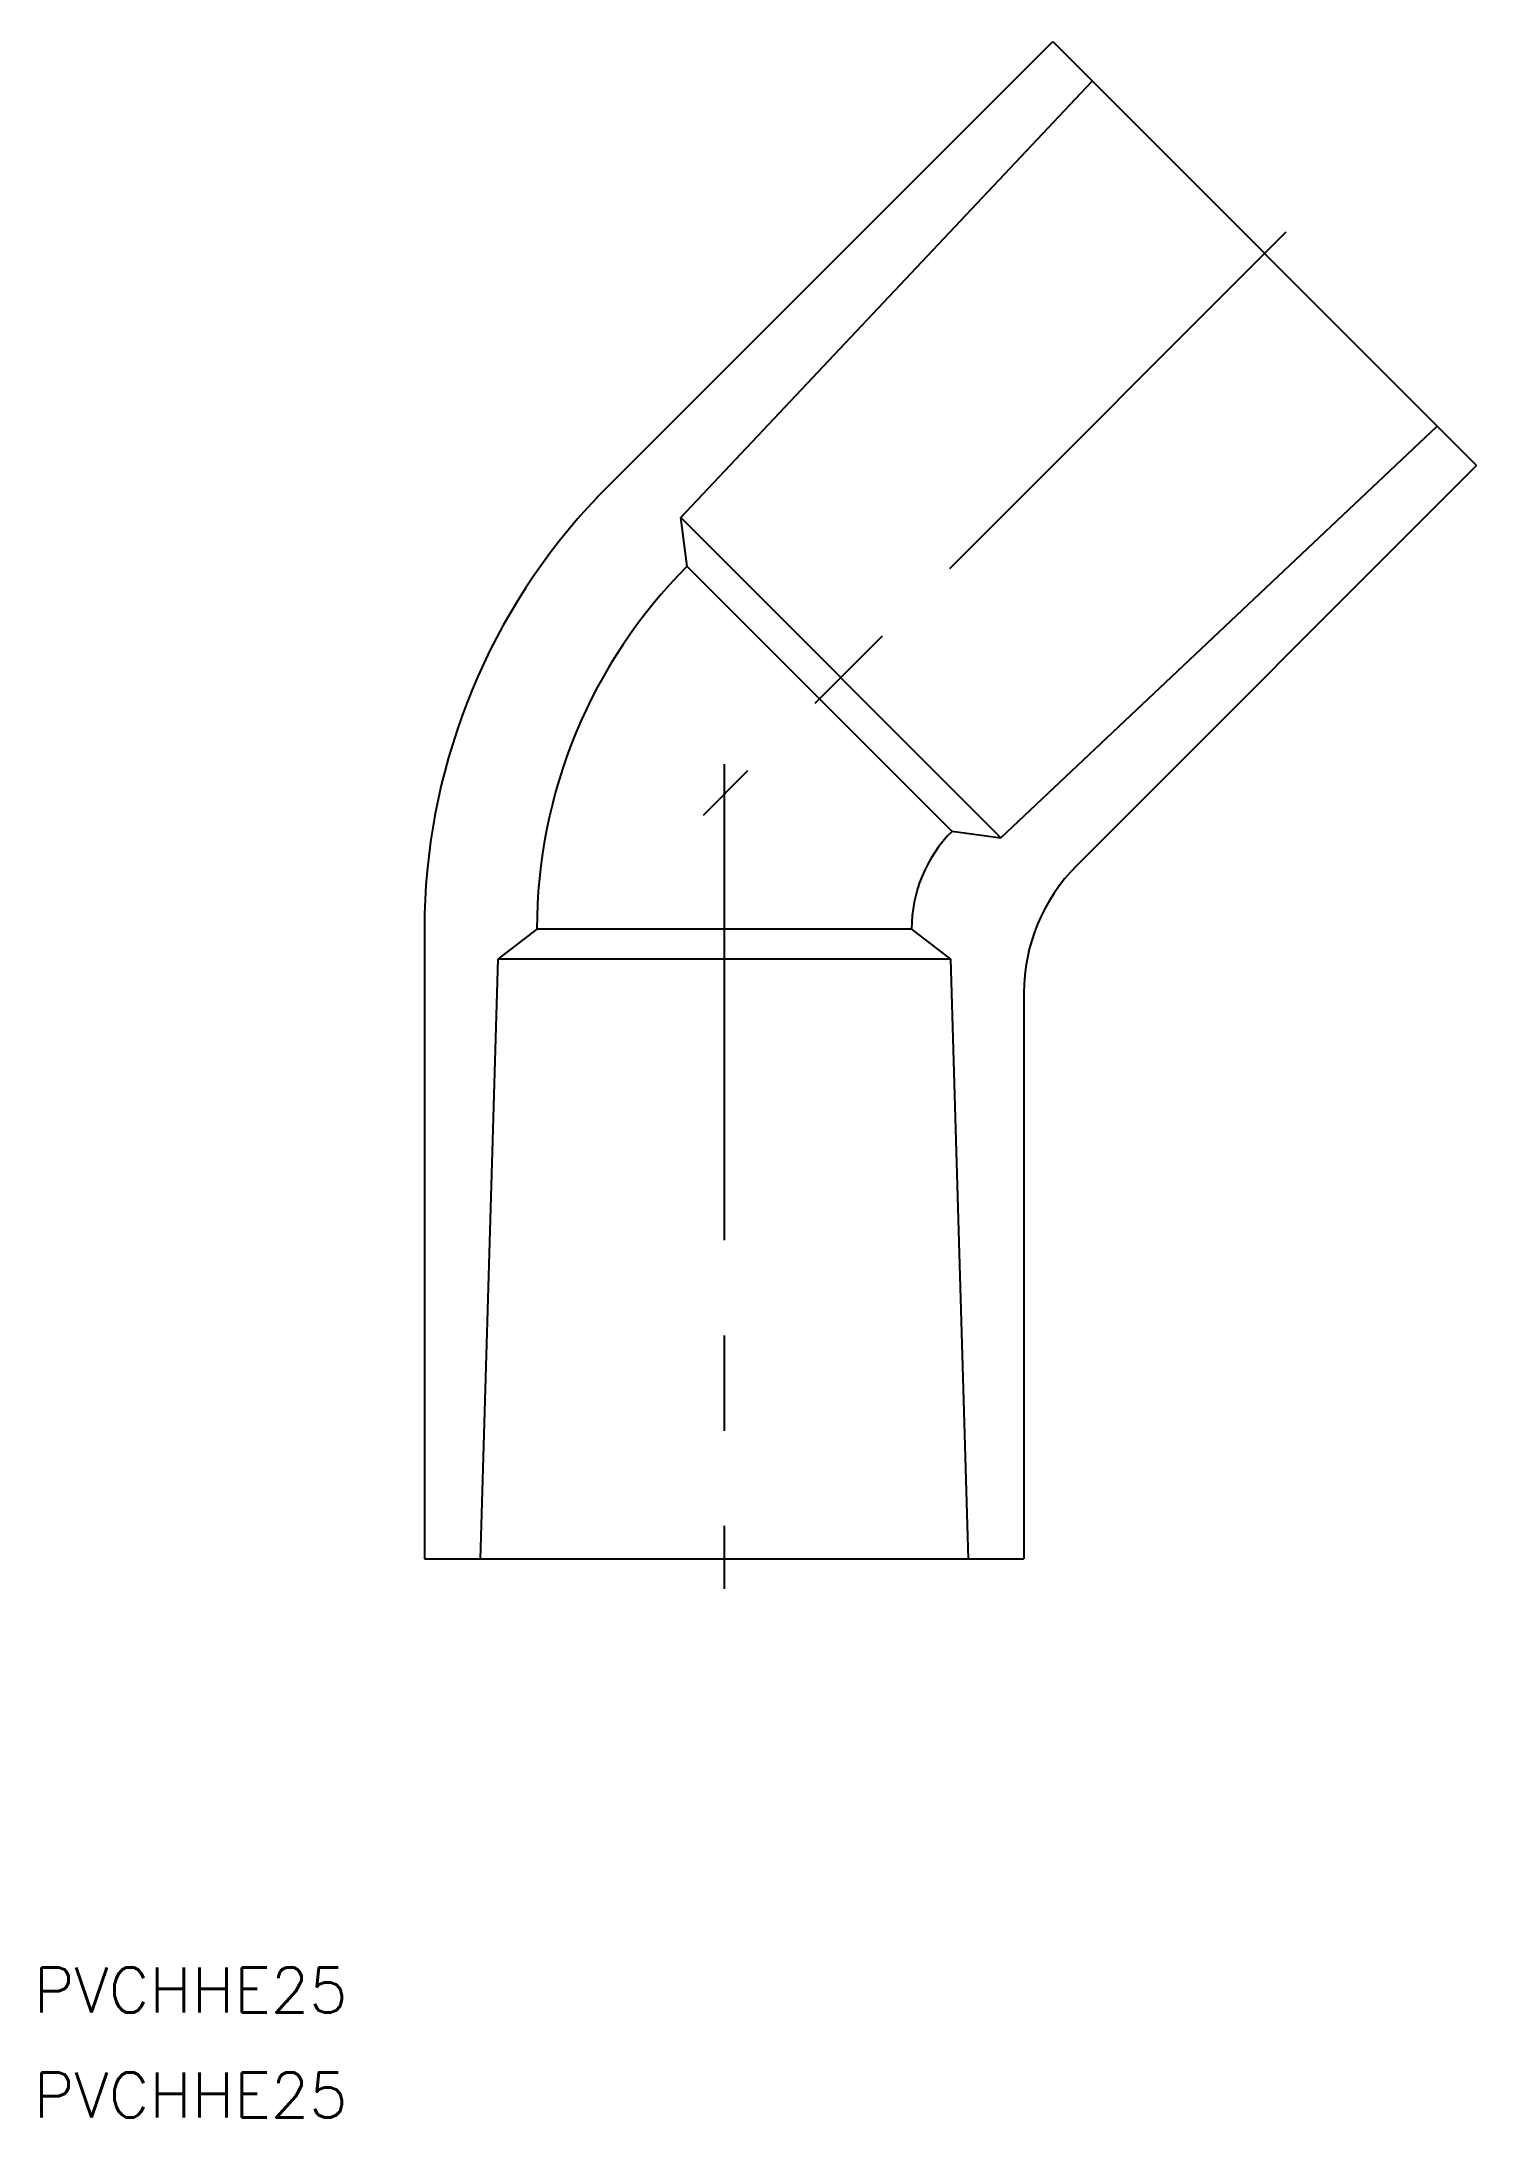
# Model space of a CAD drawing. Extents: x -46 to 50, y -37 to 101.
import ezdxf

# ---------------------------------------------------------------- set-up
doc = ezdxf.new("R2010")
doc.units = 0
doc.linetypes.add('CENTER', pattern=[50.8, 31.75, -6.35, 6.35, -6.35])
doc.layers.get('0').update_dxf_attribs({"linetype": 'CONTINUOUS'})
doc.layers.add('CENTER', color=1, linetype='CENTER')
doc.styles.get("Standard").update_dxf_attribs({"font": 'txt.shx', "height": 3, "bigfont": 'bigfont.shx'})

msp = doc.modelspace()

# ---------------------------------------------------------------- linework, layer by layer
at = {"color": 7, "linetype": 'CONTINUOUS'}
for p, q in [((-8.49, 70.8), (21.92, 101.2)), ((21.92, 101.2), (50.2, 72.92)), ((-2.9, 69.45), (24.55, 98.57)), ((18.45, 48.1), (47.57, 75.55)), ((23.51, 46.23), (50.2, 72.92)), ((-2.47, 66.2), (-2.9, 69.45)), ((-2.9, 69.45), (18.45, 48.1)), ((-2.47, 66.2), (15.2, 48.53)), ((15.2, 48.53), (18.45, 48.1)), ((-20, 43), (-20, 0)), ((-12.5, 42), (-15.1, 40)), ((12.5, 42), (-12.5, 42)), ((12.5, 42), (15.1, 40)), ((-15.1, 40), (-16.28, 0)), ((15.1, 40), (-15.1, 40)), ((15.1, 40), (16.28, 0)), ((20, 37.75), (20, 0)), ((-20, 0), (20, 0))]:
    msp.add_line(p, q, dxfattribs=at)
for centre, radius, start, end in [((21.9, 41.93), 41.91, 136.4626, 178.5374), ((21.73, 42), 34.23, 135, 180), ((21.73, 42), 9.23, 135, 180), ((32, 37.75), 12, 135, 180)]:
    msp.add_arc(centre, radius, start, end, dxfattribs=at)
at = {"layer": 'CENTER', "color": 1, "linetype": 'CENTER'}
for p, q in [((37.48, 88.48), (-1.41, 49.59)), ((0, 53), (0, -2))]:
    msp.add_line(p, q, dxfattribs=at)

# ---------------------------------------------------------------- texts
at = {"color": 7, "linetype": 'CONTINUOUS'}
for p in [(-46.08, -30.25), (-46.08, -37.25)]:
    msp.add_text('PVCHHE25', height=3, dxfattribs=at).set_placement(p)

doc.saveas('drawing.dxf')
